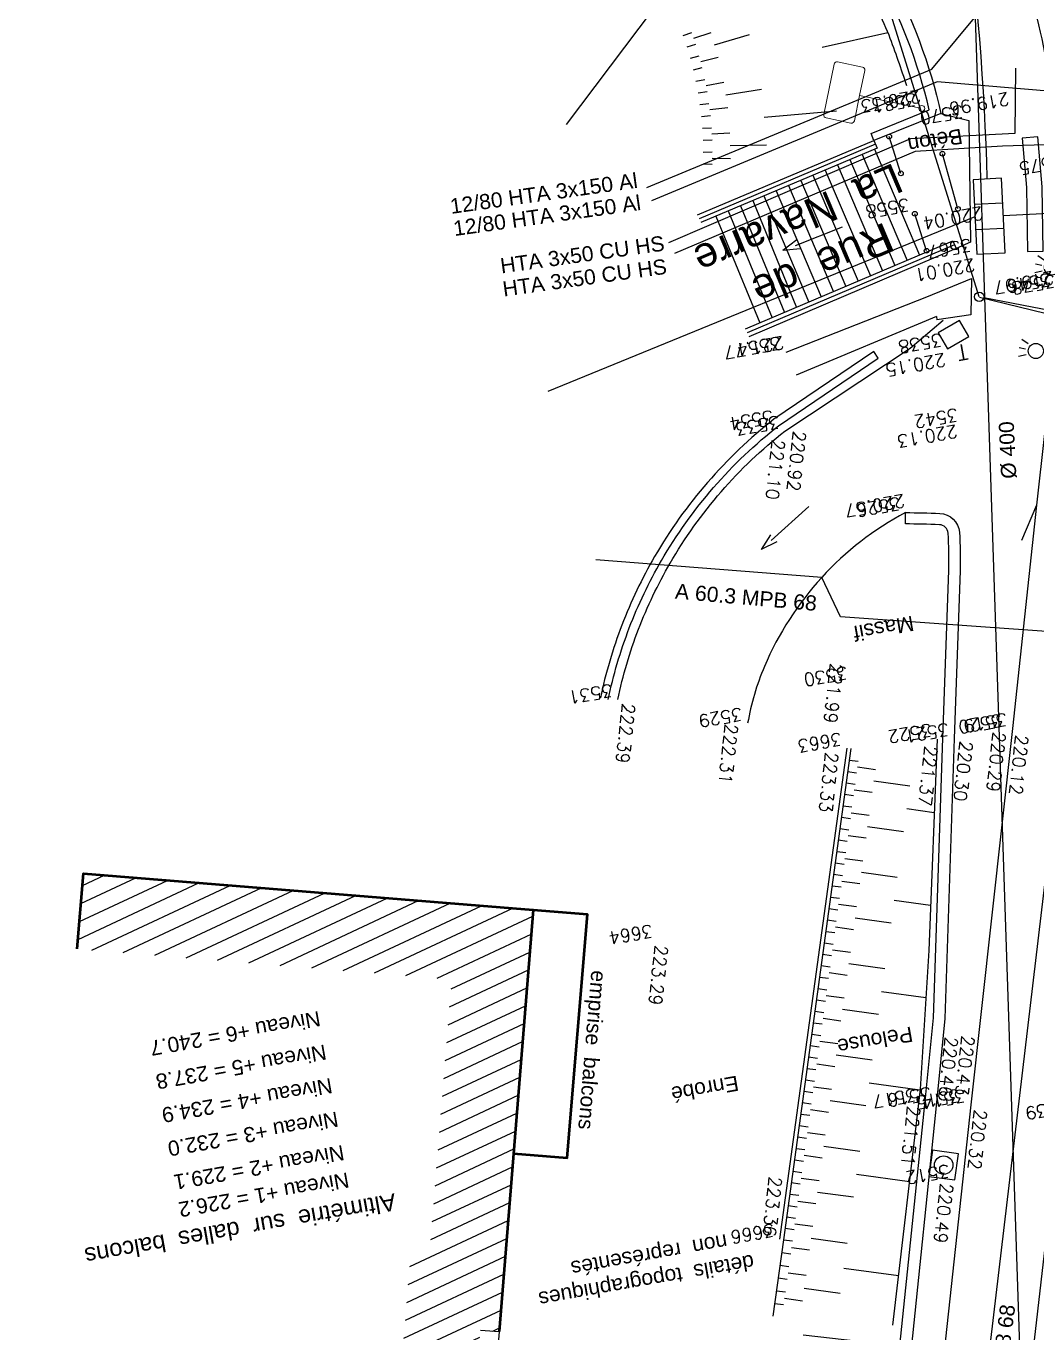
# Model space of a CAD drawing. Extents: x -2313930 to 3286427, y -3858277 to 2572692.
# Drawn here: x 341646 to 368381, y -311958 to -277394 of the extents above; entities that cross this region are included whole.
import ezdxf
from ezdxf.enums import TextEntityAlignment as Align
from ezdxf.lldxf.tags import DXFTag

# ---------------------------------------------------------------- set-up
doc = ezdxf.new("R2010")
doc.units = 0
for name, color, linetype, lineweight in [('_GAZELEC-RESERVATION 2', 132, 'Continuous', 18), ('Fond topo - BAT', 252, 'Continuous', 50), ('Fond topo - P', 252, 'Continuous', 50), ('Fond topo - SIG', 252, 'Continuous', 20), ('Fond topo - VOI', 252, 'Continuous', 25)]:
    doc.layers.add(name, color=color, linetype=linetype, lineweight=lineweight)
for name, color, linetype in [('AEP_SSL', 252, 'Continuous'), ('CAB_SSL', 252, 'Continuous'), ('EDF_SSL', 252, 'Texte-Electricite'), ('Fond topo - AFF', 252, 'Continuous'), ('Fond topo - BAT_ANN', 252, 'Continuous'), ('Fond topo - BAT_HAC', 252, 'Continuous'), ('Fond topo - BAT_TXT', 252, 'Continuous'), ('Fond topo - CLO_LEG', 252, 'Continuous'), ('Fond topo - CLO_MUR', 252, 'Continuous'), ('Fond topo - ECL', 252, 'Continuous'), ('Fond topo - PTT', 252, 'Continuous'), ('Fond topo - PTT_TXT', 252, 'Continuous'), ('Fond topo - SIH', 252, 'Continuous'), ('Fond topo - SOL', 252, 'Continuous'), ('Fond topo - TAL', 252, 'Continuous'), ('Fond topo - TAL_HAC', 252, 'Continuous'), ('Fond topo - VEG_TXT', 252, 'Continuous'), ('Fond topo - VOI_NOM', 252, 'Continuous'), ('Fond topo - VOI_TXT', 252, 'Continuous'), ('Fond topo - Z_500', 252, 'Continuous'), ('GAZ_SSL', 252, 'Texte-GAZ'), ('prlm-VRD', 2, 'Continuous'), ('TELECOM_SSL', 252, 'Texte-Telecom'), ('UNITAIRE SSL', 252, 'UNITAIRE')]:
    doc.layers.add(name, color=color, linetype=linetype)
for name, color, linetype, plot in [('Fond topo - N', 252, 'Continuous', False), ('Fond topo - NCACHE', 252, 'Continuous', False), ('Fond topo - ZCACHE', 252, 'Continuous', False)]:
    doc.layers.add(name, color=color, linetype=linetype, plot=plot)
doc.styles.add('2000_ARIAL', font='arial.ttf', dxfattribs={"height": 0.4})
doc.styles.add('Lignes', font='arial.ttf', dxfattribs={"height": 0.35})
doc.styles.add('LignesA', font='arial.ttf', dxfattribs={"height": 0.35})
doc.styles.add('SIMPLEX', font='simplex_.ttf', dxfattribs={"height": 1.25})
doc.styles.add('TP-C_Autocad_Standard', font='simplex_.ttf', dxfattribs={"height": 1})
doc.styles.add('Tronçons', font='arial.ttf', dxfattribs={"height": 0.25})
tags = doc.linetypes.add('L16', pattern=[0.375, 0.3, -0.075]).pattern_tags.tags
tags[6:7] = [DXFTag(74, 4), DXFTag(75, 0), DXFTag(340, '0'), DXFTag(46, 0.0), DXFTag(50, 0.0), DXFTag(44, 0.0), DXFTag(45, 0.0)]
tags[4:5] = [DXFTag(74, 4), DXFTag(75, 0), DXFTag(340, '0'), DXFTag(46, 0.0), DXFTag(50, 0.0), DXFTag(44, 0.0), DXFTag(45, 0.0)]
tags = doc.linetypes.add('L8', pattern=[0.225, 0.15, -0.075]).pattern_tags.tags
tags[6:7] = [DXFTag(74, 4), DXFTag(75, 0), DXFTag(340, '0'), DXFTag(46, 0.0), DXFTag(50, 0.0), DXFTag(44, 0.0), DXFTag(45, 0.0)]
tags[4:5] = [DXFTag(74, 4), DXFTag(75, 0), DXFTag(340, '0'), DXFTag(46, 0.0), DXFTag(50, 0.0), DXFTag(44, 0.0), DXFTag(45, 0.0)]
tags = doc.linetypes.add('Texte-BT', pattern='A,5,-0.25,["BT",Lignes,S=1,R=0,X=0,Y=-0.18],-1.25', length=6.5).pattern_tags.tags
tags[15:16] = [DXFTag(74, 4), DXFTag(75, 0), DXFTag(340, '0'), DXFTag(46, 0.0), DXFTag(50, 0.0), DXFTag(44, 0.0), DXFTag(45, 0.0)]
tags[4:5] = [DXFTag(74, 4), DXFTag(75, 0), DXFTag(340, '0'), DXFTag(46, 0.0), DXFTag(50, 0.0), DXFTag(44, 0.0), DXFTag(45, 0.0)]
tags = doc.linetypes.add('Texte-Electricite', pattern='A,5,-0.25,["ELEC",Lignes,S=1,R=0,X=0,Y=-0.18],-1.25', length=6.5).pattern_tags.tags
tags[15:16] = [DXFTag(74, 4), DXFTag(75, 0), DXFTag(340, '0'), DXFTag(46, 0.0), DXFTag(50, 0.0), DXFTag(44, 0.0), DXFTag(45, 0.0)]
tags[4:5] = [DXFTag(74, 4), DXFTag(75, 0), DXFTag(340, '0'), DXFTag(46, 0.0), DXFTag(50, 0.0), DXFTag(44, 0.0), DXFTag(45, 0.0)]
tags = doc.linetypes.add('Texte-GAZ', pattern='A,5,-0.25,["GAZ",Lignes,S=1,R=0,X=0,Y=-0.18],-1.25', length=6.5).pattern_tags.tags
tags[15:16] = [DXFTag(74, 4), DXFTag(75, 0), DXFTag(340, '0'), DXFTag(46, 0.0), DXFTag(50, 0.0), DXFTag(44, 0.0), DXFTag(45, 0.0)]
tags[4:5] = [DXFTag(74, 4), DXFTag(75, 0), DXFTag(340, '0'), DXFTag(46, 0.0), DXFTag(50, 0.0), DXFTag(44, 0.0), DXFTag(45, 0.0)]
tags = doc.linetypes.add('Texte-HT', pattern='A,5,-0.25,["HT",Lignes,S=1,R=0,X=0,Y=-0.18],-1.25', length=6.5).pattern_tags.tags
tags[15:16] = [DXFTag(74, 4), DXFTag(75, 0), DXFTag(340, '0'), DXFTag(46, 0.0), DXFTag(50, 0.0), DXFTag(44, 0.0), DXFTag(45, 0.0)]
tags[4:5] = [DXFTag(74, 4), DXFTag(75, 0), DXFTag(340, '0'), DXFTag(46, 0.0), DXFTag(50, 0.0), DXFTag(44, 0.0), DXFTag(45, 0.0)]
tags = doc.linetypes.add('Texte-Telecom', pattern='A,5,-0.25,["TEL",Lignes,S=1,R=0,X=0,Y=-0.18],-1.25', length=6.5).pattern_tags.tags
tags[15:16] = [DXFTag(74, 4), DXFTag(75, 0), DXFTag(340, '0'), DXFTag(46, 0.0), DXFTag(50, 0.0), DXFTag(44, 0.0), DXFTag(45, 0.0)]
tags[4:5] = [DXFTag(74, 4), DXFTag(75, 0), DXFTag(340, '0'), DXFTag(46, 0.0), DXFTag(50, 0.0), DXFTag(44, 0.0), DXFTag(45, 0.0)]
tags = doc.linetypes.add('Texte-TelecomA', pattern='A,5,-0.25,["TEL",LignesA,S=1,R=0,X=0,Y=-0.18],-1.25', length=6.5).pattern_tags.tags
tags[15:16] = [DXFTag(74, 4), DXFTag(75, 0), DXFTag(340, '0'), DXFTag(46, 0.0), DXFTag(50, 0.0), DXFTag(44, 0.0), DXFTag(45, 0.0)]
tags[4:5] = [DXFTag(74, 4), DXFTag(75, 0), DXFTag(340, '0'), DXFTag(46, 0.0), DXFTag(50, 0.0), DXFTag(44, 0.0), DXFTag(45, 0.0)]
tags = doc.linetypes.add('UNITAIRE', pattern='A,0.25,-0.2,0,-0.2,0.25,-0.3,["UNI",TP-C_Autocad_Standard,S=0.15,R=0,X=-0.1,Y=-0.05],-0.45', length=1.65).pattern_tags.tags
tags[23:24] = [DXFTag(74, 4), DXFTag(75, 0), DXFTag(340, '0'), DXFTag(46, 0.0), DXFTag(50, 0.0), DXFTag(44, 0.0), DXFTag(45, 0.0)]
tags[12:13] = [DXFTag(74, 4), DXFTag(75, 0), DXFTag(340, '0'), DXFTag(46, 0.0), DXFTag(50, 0.0), DXFTag(44, 0.0), DXFTag(45, 0.0)]
tags[10:11] = [DXFTag(74, 4), DXFTag(75, 0), DXFTag(340, '0'), DXFTag(46, 0.0), DXFTag(50, 0.0), DXFTag(44, 0.0), DXFTag(45, 0.0)]
tags[8:9] = [DXFTag(74, 4), DXFTag(75, 0), DXFTag(340, '0'), DXFTag(46, 0.0), DXFTag(50, 0.0), DXFTag(44, 0.0), DXFTag(45, 0.0)]
tags[6:7] = [DXFTag(74, 4), DXFTag(75, 0), DXFTag(340, '0'), DXFTag(46, 0.0), DXFTag(50, 0.0), DXFTag(44, 0.0), DXFTag(45, 0.0)]
tags[4:5] = [DXFTag(74, 4), DXFTag(75, 0), DXFTag(340, '0'), DXFTag(46, 0.0), DXFTag(50, 0.0), DXFTag(44, 0.0), DXFTag(45, 0.0)]

# ---------------------------------------------------------------- blocks, each defined once
blk = doc.blocks.new('AFF10')
at = {"ltscale": 2}
for p, q in [((-0.17, -0.5), (-0.17, 0.5)), ((0.17, -0.5), (0.17, 0.5))]:
    blk.add_line(p, q, dxfattribs=at)
at = {"ltscale": 2, "flags": 128}
blk.add_lwpolyline([(-0.5, -0.5), (0.5, -0.5), (0.5, 0.5), (-0.5, 0.5)], close=True, dxfattribs=at)
blk = doc.blocks.new('AFF04')
at = {"ltscale": 2, "flags": 128}
blk.add_lwpolyline([(0.499143, -0.5), (0.499143, 0.499143), (-0.5, 0.499143), (-0.5, -0.5)], close=True, dxfattribs=at)
at = {"ltscale": 2}
for radius in [0.35, 0.01]:
    blk.add_circle((0, 0), radius, dxfattribs=at)
blk = doc.blocks.new('ESC01')
at = {"ltscale": 2}
for p, q in [((1.338104, 0), (0, 0)), ((1.257547, 0.126415), (1.7, 0)), ((1.257547, -0.126415), (1.7, 0))]:
    blk.add_line(p, q, dxfattribs=at)
blk = doc.blocks.new('CLOLEG')
at = {"ltscale": 2}
blk.add_circle((0, 0), 0.0625, dxfattribs=at)
blk = doc.blocks.new('ECL03')
at = {"ltscale": 2}
for p, q in [((-1.271914, 1.507164), (-1.354196, 1.319402)), ((-1.125, 1.464688), (-1.125, 1.293214)), ((-0.978086, 1.507164), (-0.895804, 1.319402)), ((0.978086, 1.507164), (0.895804, 1.319402)), ((1.125, 1.464688), (1.125, 1.293214)), ((1.271914, 1.507164), (1.354196, 1.319402))]:
    blk.add_line(p, q, dxfattribs=at)
at = {"ltscale": 2, "flags": 128}
blk.add_lwpolyline([(0, 0.125), (0, 1.935, -0.995687118), (1.131589, 1.939891)], format="xyb", dxfattribs=at)
at = {"ltscale": 2}
for centre, radius in [((-1.125, 1.74), 0.2), ((1.125, 1.74), 0.2), ((0, 0), 0.125)]:
    blk.add_circle(centre, radius, dxfattribs=at)
blk.add_arc((-0.565805, 1.935), 0.565805, 0, 179.504668, dxfattribs=at)
blk = doc.blocks.new('PTOPO')
at = {"layer": 'Fond topo - NCACHE', "style": 'SIMPLEX'}
blk.add_attdef('MAT', text='', height=0.34, dxfattribs=at).set_placement((0.1, -0.1), align=Align.TOP_LEFT)
at = {"layer": 'Fond topo - ZCACHE', "style": 'SIMPLEX'}
blk.add_attdef('ALT', (0.1, 0.1), '', height=0.34, dxfattribs=at)
blk = doc.blocks.new('PTT04')
at = {"ltscale": 2, "flags": 128}
blk.add_lwpolyline([(-0.5, -0.5), (0.5, -0.5), (0.5, 0.5), (-0.5, 0.5)], close=True, dxfattribs=at)
blk = doc.blocks.new('PTT99')
at = {"style": 'SIMPLEX'}
blk.add_text('T', height=0.4, dxfattribs=at).set_placement((0, 0), align=Align.MIDDLE_CENTER)
blk = doc.blocks.new('MOB01')
at = {"ltscale": 2}
blk.add_line((0, 0.078125), (0, 1.679534), dxfattribs=at)
at = {"linetype": 'Continuous', "ltscale": 2, "flags": 128}
blk.add_lwpolyline([(0, 1.679534), (0.680858, 1.679534, 0.414214007), (0.755858, 1.754534), (0.755858, 2.428793, 0.414214007), (0.680858, 2.503793), (-0.680858, 2.503793, 0.414214007), (-0.755858, 2.428793), (-0.755858, 1.754534, 0.414214007), (-0.680858, 1.679534)], format="xyb", close=True, dxfattribs=at)
at = {"ltscale": 2}
blk.add_circle((0, 0), 0.078125, dxfattribs=at)
blk = doc.blocks.new('A$C1F970F0F')
at = {"layer": 'Fond topo - BAT_HAC'}
h = blk.add_hatch(dxfattribs=at)
h.set_pattern_fill('ANSI31*129', color=256, scale=12.999999, angle=319.2764, style=0, pattern_type=2)
h.set_pattern_definition([(205.06565, (9733.26, 14765.28), (17.48642, -37.38784), [])])
h.paths.add_polyline_path([(-13198.4, 3876), (-13182.4, 4075.4), (-11992.5, 3979.2), (-12082.3, 2863.7), (-12132.1, 2867.7), (-12151.5, 2626.2), (-12101.7, 2622.2), (-12197.9, 1427.7), (-12696.2, 1468.5), (-12679.9, 1667.9), (-12381.1, 1643.4), (-12317.1, 2438.8), (-12366.9, 2442.9), (-12315.4, 3083.1), (-12265.6, 3079.1), (-12207.9, 3795.9)])
at = {"layer": 'AEP_SSL', "elevation": 0, "flags": 128}
for points in [[(-11904.3, 6056.7), (-11328.1, 6822), (-9728.8, 7266.1), (-9539.2, 7609.7)], [(-10890.7, -1224.8), (-10802.1, 430.3), (-10904.2, 777.7), (-10402.8, 5134.1), (-10036.7, 5902.9), (-10049.7, 6838.6), (-10065.2, 7383.4), (-10119.6, 7625.4)]]:
    blk.add_lwpolyline(points, dxfattribs=at)
at = {"layer": 'CAB_SSL', "elevation": 0, "flags": 128}
for points in [[(-10812.2, 5600.4), (-8720.3, 5090.7), (-5742.4, 5634.6), (-2733.2, 6173.9), (-522.8, 8575.3)], [(-10812.6, 5601.1), (-11337, 7277.7)]]:
    blk.add_lwpolyline(points, dxfattribs=at)
at = {"layer": 'EDF_SSL', "linetype": 'Texte-HT', "elevation": 0, "flags": 128}
for points in [[(-11692.1, 5890.3), (-10937.8, 6202.8), (-9933.4, 7412.5), (-9990.4, 7662.3)], [(-10577, -1098), (-9834.3, 5453), (-9748.7, 6070.7), (-10923.7, 6169.4), (-11679.5, 5855)], [(-10714.9, 525.5), (-10333.3, 3756.6), (-10245.7, 5601.1), (-10249.5, 6014.9), (-10751.5, 5999), (-10982.6, 5985.1), (-11619.2, 5715.3)]]:
    blk.add_lwpolyline(points, dxfattribs=at)
at = {"layer": 'EDF_SSL', "linetype": 'Texte-BT', "elevation": 0, "flags": 128}
blk.add_lwpolyline([(-11633.6, 5744.7), (-10993.7, 6019.8), (-10717.4, 6033.7), (-10716.2, 6206)], dxfattribs=at)
at = {"layer": 'Fond topo - BAT', "ltscale": 2, "flags": 128}
blk.add_lwpolyline([(-13198.4, 3876), (-13182.4, 4075.4), (-11992.5, 3979.2), (-12082.3, 2863.7)], dxfattribs=at)
at = {"layer": 'Fond topo - BAT', "linetype": 'L16', "ltscale": 2, "flags": 128}
blk.add_lwpolyline([(-12044.3, 3334.6), (-11902.3, 3323.2), (-11848.6, 3967.1), (-11992.5, 3978.6)], dxfattribs=at)
at = {"layer": 'Fond topo - BAT_ANN', "ltscale": 2, "flags": 128}
for points in [[(-11089.9, 5991.1), (-10970.9, 5711.2)], [(-11187.5, 5950), (-11068.3, 5669.8)], [(-11155, 5963.7), (-11035.9, 5683.6)], [(-11122.4, 5977.4), (-11003.4, 5697.4)], [(-11252.5, 5922.6), (-11133.3, 5642.2)], [(-11220, 5936.3), (-11100.8, 5656)], [(-11350.1, 5881.4), (-11230.7, 5600.7)], [(-11317.5, 5895.1), (-11198.2, 5614.5)], [(-11285, 5908.9), (-11165.8, 5628.3)], [(-11444.3, 5841.7), (-11328.2, 5559.3)], [(-11411.7, 5855.4), (-11295.7, 5573.1)], [(-11382.6, 5867.7), (-11263.2, 5586.9)], [(-11509.3, 5814.3), (-11393.2, 5531.7)], [(-11476.8, 5828), (-11360.7, 5545.5)], [(-12132.1, 2867.7), (-12082.3, 2863.7), (-12101.7, 2622.2), (-12151.5, 2626.2)]]:
    blk.add_lwpolyline(points, dxfattribs=at)
at = {"layer": 'Fond topo - CLO_LEG', "ltscale": 2, "flags": 128}
for points in [[(-11020.1, 5927.5), (-11051, 6024.9)], [(-10869.1, 5833.3), (-10910.1, 5979.4)], [(-10951.9, 5722.6), (-10983.1, 5820.5)]]:
    blk.add_lwpolyline(points, dxfattribs=at)
at = {"layer": 'Fond topo - CLO_MUR', "ltscale": 2, "flags": 128}
for points in [[(-11550.6, 6975.8, -0.08134), (-11287.6, 6779.5, -0.137564), (-10914.1, 6085.6), (-11091.4, 6014.4), (-11098.8, 6033), (-10944.9, 6095.7, 0.134305), (-11307.8, 6760, 0.08134), (-11563.5, 6950.9)], [(-11794.4, 4535.6, -0.039615), (-11738.4, 4725, -0.039615), (-11653.3, 4903.2, -0.047647), (-11515.4, 5096.4, -0.047647), (-11343.4, 5260), (-11079.9, 5438.9), (-11091.7, 5456.3), (-11355.8, 5277, 0.04779), (-11531.3, 5110.2, 0.047647), (-11671.5, 4913.7, 0.039615), (-11758, 4732.5, 0.039615), (-11814.9, 4539.9)], [(-11278.2, 2855.1), (-11022.5, 2825.9), (-10955.5, 3473.2), (-10933.4, 3693.7), (-10909, 4433.8), (-10893.4, 4877.4, 0.026907), (-10895.2, 4975.8, 0.382646), (-10918.3, 4998.1, 0.006707), (-11008.2, 5000.2), (-11007.9, 5030.2, -0.006707), (-10917.2, 5028.1, -0.382646), (-10865.3, 4978, -0.026907), (-10863.4, 4876.3), (-10879, 4432.8), (-10903.4, 3691.8), (-10925.6, 3470.2), (-10995.8, 2792.7), (-11281.6, 2825.3)]]:
    blk.add_lwpolyline(points, format="xyb", dxfattribs=at)
for points in [[(-11557.9, 5817.6), (-11091.4, 6014.4), (-11082.8, 5994.1), (-11549.4, 5797.4)], [(-11430.6, 5515.8), (-10882.3, 5748.9), (-10873.7, 5728.6), (-11422, 5495.5)], [(-11323.3, 5454.9), (-10951.2, 5601.3), (-10833.6, 5649.4), (-10835.2, 5553.3), (-10924.8, 5540.1)], [(-10926.2, 5549.3), (-11296.8, 5393.6)], [(-10926.2, 5549.3), (-10926.2, 5549.3), (-10924.8, 5540.1)]]:
    blk.add_lwpolyline(points, dxfattribs=at)
at = {"layer": 'Fond topo - CLO_MUR', "linetype": 'L16', "ltscale": 2, "flags": 128}
for points in [[(-11087.1, 6004.3), (-11553.7, 5807.5)], [(-10878, 5738.8), (-11426.3, 5505.6)]]:
    blk.add_lwpolyline(points, dxfattribs=at)
at = {"layer": 'Fond topo - SIH', "linetype": 'L16', "ltscale": 2, "flags": 128}
blk.add_lwpolyline([(-10699.3, 6020.8), (-10687.9, 5889.7), (-10685.4, 5720.7), (-10643.4, 5721.3), (-10645.9, 5891.8), (-10657.5, 6024.5)], close=True, dxfattribs=at)
at = {"layer": 'Fond topo - SOL', "linetype": 'L16', "ltscale": 2, "flags": 128}
blk.add_lwpolyline([(-10914.1, 6085.6), (-10840.4, 6067.6), (-10835.9, 5745.2), (-10873.7, 5728.6)], dxfattribs=at)
at = {"layer": 'Fond topo - TAL', "linetype": 'L8', "ltscale": 2, "flags": 128}
blk.add_lwpolyline([(-11004.4, 6158.6, 0.016645), (-11051.4, 6292.6, 0.027189), (-11087.3, 6371.9, 0.002513), (-11156.4, 6503.2, 0.012029), (-11171.6, 6530.3, 0.017564), (-11211.6, 6592.3, 0.015946), (-11260, 6657.4, 0.034499), (-11296.9, 6697.8, 0.009438), (-11443.8, 6832.6, 0.029586), (-11486.1, 6865.7, 0.015022), (-11574.7, 6923.1)], format="xyb", dxfattribs=at)
blk.add_lwpolyline([(-10924.2, 4431.2), (-10946.1, 3871.7), (-10969.2, 3505.5), (-11041.8, 2881.1)], dxfattribs=at)
at = {"layer": 'Fond topo - TAL', "ltscale": 2, "flags": 128}
blk.add_lwpolyline([(-11152.5, 4405.8), (-11330.6, 3106.9), (-11358.6, 2904.7)], dxfattribs=at)
at = {"layer": 'Fond topo - TAL_HAC', "ltscale": 2}
for p, q in [((-11595.5, 6292.1), (-11572.8, 6300)), ((-11567.7, 6284.7), (-11522.2, 6299.9)), ((-11512.6, 6267.4), (-11420.5, 6294.6)), ((-11228.4, 6261.5), (-11054.9, 6300.2)), ((-11585.6, 6262.3), (-11562.7, 6269.4)), ((-11576.7, 6232.1), (-11553.5, 6238.6)), ((-11549.5, 6223), (-11503, 6235)), ((-11568.8, 6201.7), (-11545.5, 6207.4)), ((-11562, 6171.1), (-11538.5, 6175.9)), ((-11535.5, 6160.1), (-11488.3, 6169)), ((-11556.2, 6140.2), (-11532.5, 6144.3)), ((-11483.2, 6135.5), (-11388.3, 6150.1)), ((-11551.4, 6109.2), (-11527.6, 6112.4)), ((-11525.7, 6096.4), (-11478.1, 6102.1)), ((-11382, 6076.3), (-11190.7, 6092.6)), ((-11547.7, 6078), (-11523.8, 6080.4)), ((-11545, 6046.7), (-11521.1, 6048.3)), ((-11543.4, 6015.3), (-11519.4, 6016.2)), ((-11520.3, 6032.3), (-11472.3, 6034.7)), ((-11542.9, 5983.9), (-11518.9, 5984)), ((-11471.7, 6000.9), (-11375.7, 6002.6)), ((-11543.4, 5952.5), (-11519.4, 5951.8)), ((-11519.1, 5967.9), (-11471.1, 5967.1)), ((-11156.6, 4375.6), (-11132.9, 4372.4)), ((-11134.9, 4357.3), (-11087.4, 4350.8)), ((-11160.8, 4345.4), (-11137, 4342.2)), ((-11091.5, 4320.5), (-10996.4, 4307.5)), ((-11164.9, 4315.2), (-11141.1, 4312)), ((-11143.2, 4296.9), (-11095.7, 4290.3)), ((-11173.2, 4254.8), (-11149.4, 4251.5)), ((-11169.1, 4285), (-11145.3, 4281.8)), ((-11177.3, 4224.6), (-11153.6, 4221.3)), ((-11151.5, 4236.4), (-11103.9, 4229.9)), ((-11004.7, 4247.1), (-10931.8, 4237.1)), ((-11181.5, 4194.4), (-11157.7, 4191.1)), ((-11108.1, 4199.7), (-11013, 4186.7)), ((-11185.6, 4164.2), (-11161.8, 4160.9)), ((-11159.8, 4176), (-11112.2, 4169.5)), ((-11189.8, 4134), (-11166, 4130.7)), ((-11168.1, 4115.6), (-11120.5, 4109.1)), ((-11193.9, 4103.8), (-11170.1, 4100.5)), ((-11124.6, 4078.9), (-11029.5, 4065.8)), ((-11198, 4073.5), (-11174.3, 4070.3)), ((-11176.3, 4055.2), (-11128.8, 4048.7)), ((-11206.3, 4013.1), (-11182.6, 4009.9)), ((-11202.2, 4043.3), (-11178.4, 4040.1)), ((-11210.5, 3982.9), (-11186.7, 3979.7)), ((-11184.6, 3994.8), (-11137.1, 3988.2)), ((-11037.8, 4005.4), (-10941.4, 3992.2)), ((-11214.6, 3952.7), (-11190.8, 3949.5)), ((-11141.2, 3958), (-11046.1, 3945)), ((-11218.8, 3922.5), (-11195, 3919.2)), ((-11192.9, 3934.3), (-11145.4, 3927.8)), ((-11222.9, 3892.3), (-11199.1, 3889)), ((-11201.2, 3873.9), (-11153.6, 3867.4)), ((-11227, 3862.1), (-11203.3, 3858.8)), ((-11157.8, 3837.2), (-11062.7, 3824.2)), ((-11231.2, 3831.9), (-11207.4, 3828.6)), ((-11209.5, 3813.5), (-11161.9, 3807)), ((-11239.5, 3771.5), (-11215.7, 3768.2)), ((-11235.3, 3801.7), (-11211.5, 3798.4)), ((-11243.6, 3741.2), (-11219.8, 3738)), ((-11217.8, 3753.1), (-11170.2, 3746.6)), ((-11070.9, 3763.7), (-10953.9, 3747.7)), ((-11247.7, 3711), (-11224, 3707.8)), ((-11174.3, 3716.4), (-11079.2, 3703.3)), ((-11251.9, 3680.8), (-11228.1, 3677.6)), ((-11226, 3692.7), (-11178.5, 3686.2)), ((-11256, 3650.6), (-11232.2, 3647.4)), ((-11234.3, 3632.3), (-11186.8, 3625.7)), ((-11260.2, 3620.4), (-11236.4, 3617.2)), ((-11190.9, 3595.5), (-11095.8, 3582.5)), ((-11264.3, 3590.2), (-11240.5, 3586.9)), ((-11242.6, 3571.8), (-11195, 3565.3)), ((-11272.6, 3529.8), (-11248.8, 3526.5)), ((-11268.4, 3560), (-11244.7, 3556.7)), ((-11276.7, 3499.6), (-11253, 3496.3)), ((-11250.9, 3511.4), (-11203.3, 3504.9)), ((-11104.1, 3522.1), (-10969.5, 3503.6)), ((-11280.9, 3469.4), (-11257.1, 3466.1)), ((-11207.5, 3474.7), (-11112.4, 3461.7)), ((-11285, 3439.2), (-11261.2, 3435.9)), ((-11259.2, 3451), (-11211.6, 3444.5)), ((-11289.2, 3408.9), (-11265.4, 3405.7)), ((-11267.4, 3390.6), (-11219.9, 3384.1)), ((-11293.3, 3378.7), (-11269.5, 3375.5)), ((-11224, 3353.9), (-11128.9, 3340.8)), ((-11301.6, 3318.3), (-11277.8, 3315.1)), ((-11297.4, 3348.5), (-11273.7, 3345.3)), ((-11275.7, 3330.2), (-11228.2, 3323.6)), ((-11305.7, 3288.1), (-11281.9, 3284.8)), ((-11309.9, 3257.9), (-11286.1, 3254.6)), ((-11284, 3269.7), (-11236.5, 3263.2)), ((-11137.2, 3280.4), (-10997.6, 3261.3)), ((-11314, 3227.7), (-11290.2, 3224.4)), ((-11240.6, 3233), (-11145.5, 3220)), ((-11318.1, 3197.5), (-11294.4, 3194.2)), ((-11292.3, 3209.3), (-11244.7, 3202.8)), ((-11322.3, 3167.3), (-11298.5, 3164)), ((-11300.6, 3148.9), (-11253, 3142.4)), ((-11326.4, 3137.1), (-11302.6, 3133.8)), ((-11257.3, 3111.3), (-11162.2, 3098.2)), ((-11330.6, 3106.9), (-11306.8, 3103.6)), ((-11309.1, 3086.7), (-11261.6, 3080.1)), ((-11335.2, 3073.2), (-11311.5, 3069.9)), ((-11339.9, 3039.5), (-11316.1, 3036.2)), ((-11318.5, 3019.3), (-11270.9, 3012.7)), ((-11171.3, 3032), (-11026.6, 3012)), ((-11344.6, 3005.8), (-11320.8, 3002.5)), ((-11275.6, 2979), (-11180.5, 2965.8)), ((-11353.9, 2938.4), (-11330.1, 2935.1)), ((-11349.3, 2972.1), (-11325.5, 2968.8)), ((-11327.8, 2951.9), (-11280.3, 2945.3))]:
    blk.add_line(p, q, dxfattribs=at)
at = {"layer": 'Fond topo - VOI', "ltscale": 2, "flags": 128}
for points in [[(-11493.7, 7121.3), (-11124.9, 6951.5, -0.113855), (-10880.9, 6762.7, -0.040709), (-10762.4, 6591.2, -0.078752), (-10651.4, 6301.2, -0.025105), (-10604.5, 6008, -0.045102), (-10597.5, 5618.1)], [(-10597.5, 5618.1), (-10661, 5049.8), (-10724.7, 4459.2), (-10835, 3463.9), (-10968.8, 2225.9), (-11135.3, 714), (-11202.2, 118.6, -0.018575), (-11279.3, -394.2, 0.004565), (-11387.9, -1000.9)], [(-11768.8, 4535.8, -0.039615), (-11714, 4721.4, -0.039615), (-11630.6, 4896, -0.047647), (-11495.5, 5085.4, -0.047647), (-11326.9, 5245.7), (-10995.8, 5464.8), (-10908.5, 5539.6)], [(-11007.9, 5030.2, 0.172051), (-11380.9, 4623.1, 0.056774), (-11425.3, 4473)]]:
    blk.add_lwpolyline(points, format="xyb", dxfattribs=at)
for points in [[(-10661, 5049.8), (-10700.9, 4956)], [(-11340.5, 3108.2), (-11162.4, 4407.2)]]:
    blk.add_lwpolyline(points, dxfattribs=at)
at = {"layer": 'GAZ_SSL', "elevation": 0, "flags": 128}
for points in [[(-10560.8, 4710.3), (-11179.7, 4754.5), (-11229.4, 4858.7), (-11826.8, 4905.5)], [(-11201.4, -699.5), (-10544.3, 4849.5)]]:
    blk.add_lwpolyline(points, dxfattribs=at)
at = {"layer": 'TELECOM_SSL', "elevation": 0, "flags": 128}
blk.add_lwpolyline([(-10791.6, 5912.6, 0.051082), (-10984, 7378.5)], format="xyb", dxfattribs=at)
at = {"layer": 'TELECOM_SSL', "linetype": 'Texte-TelecomA', "elevation": 0, "flags": 128}
blk.add_lwpolyline([(-10749.2, 5816), (-5732.1, 6068.9), (-1122.8, 7053.3)], dxfattribs=at)
at = {"layer": 'TELECOM_SSL', "elevation": 0, "flags": 128}
blk.add_lwpolyline([(-10824.1, 5812.3), (-11954, 5350.9)], dxfattribs=at)
at = {"layer": 'UNITAIRE SSL', "ltscale": 2, "elevation": 0, "flags": 128}
blk.add_lwpolyline([(-10670, 1767.4), (-10839.1, 6842.2)], dxfattribs=at)
at = {"layer": 'Fond topo - AFF', "linetype": 'L16', "ltscale": 2, "xscale": 69.74915149105698, "yscale": 69.74915149105698, "zscale": 99.99999999999997, "rotation": 82.22195484141328}
blk.add_blockref('AFF04', (-10906.8, 3304.2), dxfattribs=at)
at = {"layer": 'Fond topo - BAT_ANN', "ltscale": 2, "xscale": 99.99999999999999, "yscale": 99.99999999999999, "zscale": 99.99999999999999}
for p, rotation in [((-11174.2, 5786.2), 201.8128676594224), ((-11263.5, 5046.4), 222.0814819636631)]:
    blk.add_blockref('ESC01', p, dxfattribs=dict(at, rotation=rotation))
at = {"layer": 'Fond topo - CLO_LEG', "ltscale": 2, "xscale": 99.99999999999996, "yscale": 99.99999999999996, "zscale": 99.99999999999996, "rotation": 265.054594812874}
for p in [(-11051, 6024.9), (-10910.1, 5979.4), (-11020.1, 5927.5), (-10983.1, 5820.5), (-10869.1, 5833.3), (-10951.9, 5722.6)]:
    blk.add_blockref('CLOLEG', p, dxfattribs=at)
at = {"layer": 'Fond topo - ECL', "ltscale": 2, "xscale": 99.99999999999999, "yscale": 99.99999999999999, "zscale": 99.99999999999999, "rotation": 259.0751844368442}
blk.add_blockref('ECL03', (-10812.6, 5601.1), dxfattribs=at)
at = {"layer": 'Fond topo - P', "ltscale": 2}
ref = blk.add_blockref('PTOPO', (-10964.9, 6099.3), dxfattribs=dict(at, xscale=99.99999999999994, yscale=99.99999999999994, zscale=99.99999999999994, rotation=190.0656205306617))
ref.add_attrib('MAT', '3581', dxfattribs={"layer": 'Fond topo - N', "color": 0, "ltscale": 2, "height": 34, "rotation": 190.0656, "style": 'SIMPLEX'}).set_placement((-10976.5, 6107.4), align=Align.TOP_LEFT)
ref.add_attrib('ALT', '220.33', (-10970.6, 6148.5), dxfattribs={"layer": 'Fond topo - Z_500', "color": 0, "ltscale": 2, "height": 34, "rotation": 190.0656, "style": 'SIMPLEX'})
ref = blk.add_blockref('PTOPO', (-10840.4, 6067.6), dxfattribs=dict(at, xscale=99.99999999999994, yscale=99.99999999999994, zscale=99.99999999999994, rotation=190.0656205306617))
ref.add_attrib('MAT', '3570', dxfattribs={"layer": 'Fond topo - N', "color": 0, "ltscale": 2, "height": 34, "rotation": 190.0656, "style": 'SIMPLEX'}).set_placement((-10852, 6075.7), align=Align.TOP_LEFT)
ref.add_attrib('ALT', '219.96', (-10736.8, 6141.7), dxfattribs={"layer": 'Fond topo - Z_500', "color": 0, "ltscale": 2, "height": 34, "rotation": 190.0656, "style": 'SIMPLEX'})
ref = blk.add_blockref('PTOPO', (-10577.3, 5935.4), dxfattribs=dict(at, xscale=99.99999999999994, yscale=99.99999999999994, zscale=99.99999999999994, rotation=190.0656205306617))
ref.add_attrib('MAT', '3575', dxfattribs={"layer": 'Fond topo - N', "color": 0, "ltscale": 2, "height": 34, "rotation": 190.0656, "style": 'SIMPLEX'}).set_placement((-10588.9, 5943.5), align=Align.TOP_LEFT)
ref.add_attrib('ALT', '219.87', (-10437.6, 5931.6), dxfattribs={"layer": 'Fond topo - Z_500', "color": 0, "ltscale": 2, "height": 34, "rotation": 190.0656, "style": 'SIMPLEX'})
ref = blk.add_blockref('PTOPO', (-10983.1, 5820.5), dxfattribs=dict(at, xscale=99.99999999999994, yscale=99.99999999999994, zscale=99.99999999999994, rotation=190.0656205306617))
ref.add_attrib('MAT', '3558', dxfattribs={"layer": 'Fond topo - N', "color": 0, "ltscale": 2, "height": 34, "rotation": 190.0656, "style": 'SIMPLEX'}).set_placement((-10994.7, 5828.6), align=Align.TOP_LEFT)
ref.add_attrib('ALT', '220.04', (-10805.8, 5839.4), dxfattribs={"layer": 'Fond topo - Z_500', "color": 0, "ltscale": 2, "height": 34, "rotation": 190.0656, "style": 'SIMPLEX'})
ref = blk.add_blockref('PTOPO', (-10819.2, 5713.9), dxfattribs=dict(at, xscale=99.99999999999994, yscale=99.99999999999994, zscale=99.99999999999994, rotation=190.0656205306617))
ref.add_attrib('MAT', '3567', dxfattribs={"layer": 'Fond topo - N', "color": 0, "ltscale": 2, "height": 34, "rotation": 190.0656, "style": 'SIMPLEX'}).set_placement((-10830.8, 5722), align=Align.TOP_LEFT)
ref.add_attrib('ALT', '220.01', (-10827.3, 5702.3), dxfattribs={"layer": 'Fond topo - Z_500', "color": 0, "ltscale": 2, "height": 34, "rotation": 190.0656, "style": 'SIMPLEX'})
ref = blk.add_blockref('PTOPO', (-10609.4, 5622.6), dxfattribs=dict(at, xscale=99.99999999999994, yscale=99.99999999999994, zscale=99.99999999999994, rotation=190.0656205306617))
ref.add_attrib('MAT', '3546', dxfattribs={"layer": 'Fond topo - N', "color": 0, "ltscale": 2, "height": 34, "rotation": 190.0656, "style": 'SIMPLEX'}).set_placement((-10621, 5630.7), align=Align.TOP_LEFT)
ref.add_attrib('ALT', '219.97', (-10618.7, 5668.4), dxfattribs={"layer": 'Fond topo - Z_500', "color": 0, "ltscale": 2, "height": 34, "rotation": 190.0656, "style": 'SIMPLEX'})
ref = blk.add_blockref('PTOPO', (-10597.4, 5618.5), dxfattribs=dict(at, xscale=99.99999999999994, yscale=99.99999999999994, zscale=99.99999999999994, rotation=190.0656205306617))
ref.add_attrib('MAT', '3578', dxfattribs={"layer": 'Fond topo - N', "color": 0, "ltscale": 2, "height": 34, "rotation": 190.0656, "style": 'SIMPLEX'}).set_placement((-10609, 5626.6), align=Align.TOP_LEFT)
ref.add_attrib('ALT', '219.89', (-10429.2, 5644.1), dxfattribs={"layer": 'Fond topo - Z_500', "color": 0, "ltscale": 2, "height": 34, "rotation": 190.0656, "style": 'SIMPLEX'})
ref = blk.add_blockref('PTOPO', (-11323.3, 5454.9), dxfattribs=dict(at, xscale=99.99999999999994, yscale=99.99999999999994, zscale=99.99999999999994, rotation=190.0656205306617))
ref.add_attrib('MAT', '3554', dxfattribs={"layer": 'Fond topo - N', "color": 0, "ltscale": 2, "height": 34, "rotation": 190.0656, "style": 'SIMPLEX'}).set_placement((-11334.9, 5463), align=Align.TOP_LEFT)
ref.add_attrib('ALT', '221.77', (-11332.4, 5496.7), dxfattribs={"layer": 'Fond topo - Z_500', "color": 0, "ltscale": 2, "height": 34, "rotation": 190.0656, "style": 'SIMPLEX'})
ref = blk.add_blockref('PTOPO', (-10896.6, 5463.1), dxfattribs=dict(at, xscale=99.99999999999994, yscale=99.99999999999994, zscale=99.99999999999994, rotation=190.0656205306617))
ref.add_attrib('MAT', '3538', dxfattribs={"layer": 'Fond topo - N', "color": 0, "ltscale": 2, "height": 34, "rotation": 190.0656, "style": 'SIMPLEX'}).set_placement((-10908.2, 5471.2), align=Align.TOP_LEFT)
ref.add_attrib('ALT', '220.15', (-10904.7, 5451.5), dxfattribs={"layer": 'Fond topo - Z_500', "color": 0, "ltscale": 2, "height": 34, "rotation": 190.0656, "style": 'SIMPLEX'})
ref = blk.add_blockref('PTOPO', (-11343.4, 5260), dxfattribs=dict(at, xscale=99.99999999999994, yscale=99.99999999999994, zscale=99.99999999999994, rotation=190.0656205306617))
ref.add_attrib('MAT', '3534', dxfattribs={"layer": 'Fond topo - N', "color": 0, "ltscale": 2, "height": 34, "rotation": 190.0656, "style": 'SIMPLEX'}).set_placement((-11355, 5268.1), align=Align.TOP_LEFT)
ref.add_attrib('ALT', '221.10', (-11360.7, 5225.4), dxfattribs={"layer": 'Fond topo - Z_500', "color": 0, "ltscale": 2, "height": 34, "rotation": 263.9174, "style": 'SIMPLEX'})
ref = blk.add_blockref('PTOPO', (-10854.7, 5264.7), dxfattribs=dict(at, xscale=99.99999999999994, yscale=99.99999999999994, zscale=99.99999999999994, rotation=190.0656205306617))
ref.add_attrib('MAT', '3542', dxfattribs={"layer": 'Fond topo - N', "color": 0, "ltscale": 2, "height": 34, "rotation": 190.0656, "style": 'SIMPLEX'}).set_placement((-10866.3, 5272.8), align=Align.TOP_LEFT)
ref.add_attrib('ALT', '220.13', (-10873.9, 5262.6), dxfattribs={"layer": 'Fond topo - Z_500', "color": 0, "ltscale": 2, "height": 34, "rotation": 190.0656, "style": 'SIMPLEX'})
ref = blk.add_blockref('PTOPO', (-11326.9, 5245.7), dxfattribs=dict(at, xscale=99.99999999999994, yscale=99.99999999999994, zscale=99.99999999999994, rotation=190.0656205306617))
ref.add_attrib('MAT', '3533', dxfattribs={"layer": 'Fond topo - N', "color": 0, "ltscale": 2, "height": 34, "rotation": 190.0656, "style": 'SIMPLEX'}).set_placement((-11338.5, 5253.8), align=Align.TOP_LEFT)
ref.add_attrib('ALT', '220.92', (-11304.9, 5247.8), dxfattribs={"layer": 'Fond topo - Z_500', "color": 0, "ltscale": 2, "height": 34, "rotation": 263.9174, "style": 'SIMPLEX'})
ref = blk.add_blockref('PTOPO', (-11007.9, 5030.2), dxfattribs=dict(at, xscale=99.99999999999994, yscale=99.99999999999994, zscale=99.99999999999994, rotation=190.0656205306617))
ref.add_attrib('MAT', '3526', dxfattribs={"layer": 'Fond topo - N', "color": 0, "ltscale": 2, "height": 34, "rotation": 190.0656, "style": 'SIMPLEX'}).set_placement((-11019.5, 5038.3), align=Align.TOP_LEFT)
ref.add_attrib('ALT', '220.57', (-11012.7, 5078.7), dxfattribs={"layer": 'Fond topo - Z_500', "color": 0, "ltscale": 2, "height": 34, "rotation": 190.0656, "style": 'SIMPLEX'})
ref = blk.add_blockref('PTOPO', (-11146.8, 4582.4), dxfattribs=dict(at, xscale=99.99999999999994, yscale=99.99999999999994, zscale=99.99999999999994, rotation=190.0656205306617))
ref.add_attrib('MAT', '3530', dxfattribs={"layer": 'Fond topo - N', "color": 0, "ltscale": 2, "height": 34, "rotation": 190.0656, "style": 'SIMPLEX'}).set_placement((-11158.4, 4590.5), align=Align.TOP_LEFT)
ref.add_attrib('ALT', '221.99', (-11206.7, 4633.8), dxfattribs={"layer": 'Fond topo - Z_500', "color": 0, "ltscale": 2, "height": 34, "rotation": 263.9174, "style": 'SIMPLEX'})
ref = blk.add_blockref('PTOPO', (-11768.8, 4535.8), dxfattribs=dict(at, xscale=99.99999999999994, yscale=99.99999999999994, zscale=99.99999999999994, rotation=190.0656205306617))
ref.add_attrib('MAT', '3531', dxfattribs={"layer": 'Fond topo - N', "color": 0, "ltscale": 2, "height": 34, "rotation": 190.0656, "style": 'SIMPLEX'}).set_placement((-11780.4, 4543.9), align=Align.TOP_LEFT)
ref.add_attrib('ALT', '222.39', (-11756.8, 4527.6), dxfattribs={"layer": 'Fond topo - Z_500', "color": 0, "ltscale": 2, "height": 34, "rotation": 263.9174, "style": 'SIMPLEX'})
ref = blk.add_blockref('PTOPO', (-11425.3, 4473), dxfattribs=dict(at, xscale=99.99999999999994, yscale=99.99999999999994, zscale=99.99999999999994, rotation=190.0656205306617))
ref.add_attrib('MAT', '3529', dxfattribs={"layer": 'Fond topo - N', "color": 0, "ltscale": 2, "height": 34, "rotation": 190.0656, "style": 'SIMPLEX'}).set_placement((-11436.9, 4481.1), align=Align.TOP_LEFT)
ref.add_attrib('ALT', '222.31', (-11485.1, 4473.4), dxfattribs={"layer": 'Fond topo - Z_500', "color": 0, "ltscale": 2, "height": 34, "rotation": 263.9174, "style": 'SIMPLEX'})
ref = blk.add_blockref('PTOPO', (-10738.2, 4456.7), dxfattribs=dict(at, xscale=99.99999999999994, yscale=99.99999999999994, zscale=99.99999999999994, rotation=190.0656205306617))
ref.add_attrib('MAT', '3520', dxfattribs={"layer": 'Fond topo - N', "color": 0, "ltscale": 2, "height": 34, "rotation": 190.0656, "style": 'SIMPLEX'}).set_placement((-10749.8, 4464.8), align=Align.TOP_LEFT)
ref.add_attrib('ALT', '220.29', (-10776.5, 4452.1), dxfattribs={"layer": 'Fond topo - Z_500', "color": 0, "ltscale": 2, "height": 34, "rotation": 263.9174, "style": 'SIMPLEX'})
ref = blk.add_blockref('PTOPO', (-10724.7, 4459.2), dxfattribs=dict(at, xscale=99.99999999999994, yscale=99.99999999999994, zscale=99.99999999999994, rotation=190.0656205306617))
ref.add_attrib('MAT', '3519', dxfattribs={"layer": 'Fond topo - N', "color": 0, "ltscale": 2, "height": 34, "rotation": 190.0656, "style": 'SIMPLEX'}).set_placement((-10736.3, 4467.3), align=Align.TOP_LEFT)
ref.add_attrib('ALT', '220.12', (-10716.7, 4444.2), dxfattribs={"layer": 'Fond topo - Z_500', "color": 0, "ltscale": 2, "height": 34, "rotation": 263.9174, "style": 'SIMPLEX'})
ref = blk.add_blockref('PTOPO', (-10924.2, 4431.2), dxfattribs=dict(at, xscale=99.99999999999994, yscale=99.99999999999994, zscale=99.99999999999994, rotation=190.0656205306617))
ref.add_attrib('MAT', '3522', dxfattribs={"layer": 'Fond topo - N', "color": 0, "ltscale": 2, "height": 34, "rotation": 190.0656, "style": 'SIMPLEX'}).set_placement((-10935.7, 4439.3), align=Align.TOP_LEFT)
ref.add_attrib('ALT', '221.37', (-10956.9, 4414.7), dxfattribs={"layer": 'Fond topo - Z_500', "color": 0, "ltscale": 2, "height": 34, "rotation": 263.9174, "style": 'SIMPLEX'})
ref = blk.add_blockref('PTOPO', (-10879, 4432.8), dxfattribs=dict(at, xscale=99.99999999999994, yscale=99.99999999999994, zscale=99.99999999999994, rotation=190.0656205306617))
ref.add_attrib('MAT', '3521', dxfattribs={"layer": 'Fond topo - N', "color": 0, "ltscale": 2, "height": 34, "rotation": 190.0656, "style": 'SIMPLEX'}).set_placement((-10890.6, 4440.9), align=Align.TOP_LEFT)
ref.add_attrib('ALT', '220.30', (-10863.7, 4427.9), dxfattribs={"layer": 'Fond topo - Z_500', "color": 0, "ltscale": 2, "height": 34, "rotation": 263.9174, "style": 'SIMPLEX'})
ref = blk.add_blockref('PTOPO', (-11162.4, 4407.2), dxfattribs=dict(at, xscale=99.99999999999994, yscale=99.99999999999994, zscale=99.99999999999994, rotation=190.0656205306617))
ref.add_attrib('MAT', '3663', dxfattribs={"layer": 'Fond topo - N', "color": 0, "ltscale": 2, "height": 34, "rotation": 190.0656, "style": 'SIMPLEX'}).set_placement((-11174, 4415.3), align=Align.TOP_LEFT)
ref.add_attrib('ALT', '223.33', (-11219.5, 4398.1), dxfattribs={"layer": 'Fond topo - Z_500', "color": 0, "ltscale": 2, "height": 34, "rotation": 263.9174, "style": 'SIMPLEX'})
ref = blk.add_blockref('PTOPO', (-11662.1, 3899.6), dxfattribs=dict(at, xscale=99.99999999999994, yscale=99.99999999999994, zscale=99.99999999999994, rotation=190.0656205306617))
ref.add_attrib('MAT', '3664', dxfattribs={"layer": 'Fond topo - N', "color": 0, "ltscale": 2, "height": 34, "rotation": 190.0656, "style": 'SIMPLEX'}).set_placement((-11673.7, 3907.7), align=Align.TOP_LEFT)
ref.add_attrib('ALT', '223.29', (-11670.2, 3888), dxfattribs={"layer": 'Fond topo - Z_500', "color": 0, "ltscale": 2, "height": 34, "rotation": 263.9174, "style": 'SIMPLEX'})
ref = blk.add_blockref('PTOPO', (-10925.6, 3470.2), dxfattribs=dict(at, xscale=99.99999999999994, yscale=99.99999999999994, zscale=99.99999999999994, rotation=190.0656205306617))
ref.add_attrib('MAT', '3516', dxfattribs={"layer": 'Fond topo - N', "color": 0, "ltscale": 2, "height": 34, "rotation": 190.0656, "style": 'SIMPLEX'}).set_placement((-10937.2, 3478.3), align=Align.TOP_LEFT)
ref.add_attrib('ALT', '220.46', (-10903.1, 3645.6), dxfattribs={"layer": 'Fond topo - Z_500', "color": 0, "ltscale": 2, "height": 34, "rotation": 263.9174, "style": 'SIMPLEX'})
ref = blk.add_blockref('PTOPO', (-10850.3, 3464.3), dxfattribs=dict(at, xscale=99.99999999999994, yscale=99.99999999999994, zscale=99.99999999999994, rotation=190.0656205306617))
ref.add_attrib('MAT', '3515', dxfattribs={"layer": 'Fond topo - N', "color": 0, "ltscale": 2, "height": 34, "rotation": 190.0656, "style": 'SIMPLEX'}).set_placement((-10861.9, 3472.4), align=Align.TOP_LEFT)
ref.add_attrib('ALT', '220.43', (-10859.1, 3648.9), dxfattribs={"layer": 'Fond topo - Z_500', "color": 0, "ltscale": 2, "height": 34, "rotation": 263.9174, "style": 'SIMPLEX'})
ref = blk.add_blockref('PTOPO', (-10964.9, 3466.2), dxfattribs=dict(at, xscale=99.99999999999994, yscale=99.99999999999994, zscale=99.99999999999994, rotation=190.0656205306617))
ref.add_attrib('MAT', '3517', dxfattribs={"layer": 'Fond topo - N', "color": 0, "ltscale": 2, "height": 34, "rotation": 190.0656, "style": 'SIMPLEX'}).set_placement((-10976.5, 3474.3), align=Align.TOP_LEFT)
ref.add_attrib('ALT', '221.51', (-11002.5, 3462.9), dxfattribs={"layer": 'Fond topo - Z_500', "color": 0, "ltscale": 2, "height": 34, "rotation": 263.9174, "style": 'SIMPLEX'})
ref = blk.add_blockref('PTOPO', (-10835, 3463.9), dxfattribs=dict(at, xscale=99.99999999999994, yscale=99.99999999999994, zscale=99.99999999999994, rotation=190.0656205306617))
ref.add_attrib('MAT', '3514', dxfattribs={"layer": 'Fond topo - N', "color": 0, "ltscale": 2, "height": 34, "rotation": 190.0656, "style": 'SIMPLEX'}).set_placement((-10846.5, 3472), align=Align.TOP_LEFT)
ref.add_attrib('ALT', '220.32', (-10826.1, 3453.3), dxfattribs={"layer": 'Fond topo - Z_500', "color": 0, "ltscale": 2, "height": 34, "rotation": 263.9174, "style": 'SIMPLEX'})
ref = blk.add_blockref('PTOPO', (-10561.3, 3435.6), dxfattribs=dict(at, xscale=99.99999999999994, yscale=99.99999999999994, zscale=99.99999999999994, rotation=190.0656205306617))
ref.add_attrib('MAT', '3439', dxfattribs={"layer": 'Fond topo - N', "color": 0, "ltscale": 2, "height": 34, "rotation": 190.0656, "style": 'SIMPLEX'}).set_placement((-10572.9, 3443.7), align=Align.TOP_LEFT)
ref.add_attrib('ALT', '220.42', (-10569.4, 3424), dxfattribs={"layer": 'Fond topo - Z_500', "color": 0, "ltscale": 2, "height": 34, "rotation": 263.9174, "style": 'SIMPLEX'})
ref = blk.add_blockref('PTOPO', (-10877, 3264.9), dxfattribs=dict(at, xscale=99.99999999999994, yscale=99.99999999999994, zscale=99.99999999999994, rotation=190.0656205306617))
ref.add_attrib('MAT', '3512', dxfattribs={"layer": 'Fond topo - N', "color": 0, "ltscale": 2, "height": 34, "rotation": 190.0656, "style": 'SIMPLEX'}).set_placement((-10888.6, 3273), align=Align.TOP_LEFT)
ref.add_attrib('ALT', '220.49', (-10915.6, 3258.3), dxfattribs={"layer": 'Fond topo - Z_500', "color": 0, "ltscale": 2, "height": 34, "rotation": 263.9174, "style": 'SIMPLEX'})
ref = blk.add_blockref('PTOPO', (-11340.5, 3108.2), dxfattribs=dict(at, xscale=99.99999999999994, yscale=99.99999999999994, zscale=99.99999999999994, rotation=190.0656205306617))
ref.add_attrib('MAT', '3666', dxfattribs={"layer": 'Fond topo - N', "color": 0, "ltscale": 2, "height": 34, "rotation": 190.0656, "style": 'SIMPLEX'}).set_placement((-11352.1, 3116.3), align=Align.TOP_LEFT)
ref.add_attrib('ALT', '223.36', (-11368.5, 3276.2), dxfattribs={"layer": 'Fond topo - Z_500', "color": 0, "ltscale": 2, "height": 34, "rotation": 263.9174, "style": 'SIMPLEX'})
at = {"layer": 'Fond topo - PTT', "ltscale": 2, "xscale": 65.07287221166509, "yscale": 48.99999999999999, "zscale": 99.99999999999997, "rotation": 30.39907564464962}
blk.add_blockref('PTT04', (-10880.9, 5500.7), dxfattribs=at)
at = {"layer": 'Fond topo - PTT_TXT', "ltscale": 2, "xscale": 99.99999999999994, "yscale": 99.99999999999994, "zscale": 99.99999999999994, "rotation": 190.0656205306617}
blk.add_blockref('PTT99', (-10857.2, 5454.7), dxfattribs=at)
at = {"layer": 'Fond topo - SIG', "ltscale": 2, "xscale": 99.99999999999999, "yscale": 99.99999999999999, "zscale": 99.99999999999999, "rotation": 78.3755079195355}
blk.add_blockref('MOB01', (-10964.9, 6099.3), dxfattribs=at)
at = {"layer": 'TELECOM_SSL', "linetype": 'ByBlock', "ltscale": 2, "xscale": 197.0395654589478, "yscale": 75, "zscale": 99.99999999999997, "rotation": 272.8460350663358}
blk.add_blockref('AFF10', (-10786.7, 5814.2), dxfattribs=at)
at = {"layer": 'EDF_SSL', "style": 'Tronçons'}
for s, p in [('12/80 HTA 3x150 Al', (-12209.5, 5820.2)), ('12/80 HTA 3x150 Al', (-12200.9, 5761.5)), ('HTA 3x50 CU HS', (-12076.6, 5662.7)), ('HTA 3x50 CU HS', (-12070.5, 5601.5))]:
    blk.add_text(s, height=40, rotation=7.9807, dxfattribs=at).set_placement(p)
at = {"layer": 'Fond topo - BAT_TXT', "style": '2000_ARIAL'}
for s, height, rotation, p in [('emprise  balcons', 40, 265.2315, (-11838.4, 3820.7)), ('Niveau +6 = 240.7', 40, 190.0656, (-12559.4, 3712.1)), ('Niveau +5 = 237.8', 40, 190.0656, (-12543.7, 3623.5)), ('Niveau +4 = 234.9', 40, 190.0656, (-12528, 3534.9)), ('Niveau +3 = 232.0', 40, 190.0656, (-12512.2, 3446.2)), ('Niveau +2 = 229.1', 40, 190.0656, (-12496.5, 3357.6)), ('Niveau +1 = 226.2', 40, 190.0656, (-12483.7, 3285.2)), ('Altimétrie  sur  dalles  balcons', 45, 190.0656, (-12359.9, 3229.7)), ('non  représentés', 40, 190.0656, (-11482.7, 3121.9)), ('détails  topographiques', 40, 190.0656, (-11412.1, 3068.2))]:
    blk.add_text(s, height=height, rotation=rotation, dxfattribs=at).set_placement(p)
at = {"layer": 'Fond topo - VEG_TXT', "style": '2000_ARIAL'}
for s, p in [('Massif', (-10989.6, 4757.6)), ('Pelouse', (-10992.4, 3671))]:
    blk.add_text(s, height=40, rotation=190.0656, dxfattribs=at).set_placement(p)
at = {"layer": 'Fond topo - VOI_NOM', "style": '2000_ARIAL'}
for s, p in [('La  Navarre', (-11038.7, 5956.4)), ('Rue  de', (-11062.1, 5799.5))]:
    blk.add_text(s, height=80, rotation=203.0018, dxfattribs=at).set_placement(p)
at = {"layer": 'Fond topo - VOI_TXT', "style": '2000_ARIAL'}
for s, p in [('Béton', (-10861, 6046.1)), ('Enrobé', (-11453.1, 3541.2))]:
    blk.add_text(s, height=40, rotation=190.0656, dxfattribs=at).set_placement(p)
at = {"layer": 'GAZ_SSL', "style": 'Tronçons'}
for s, rotation, p in [('A 60.3 MPB 68', 355.0185, (-11618.6, 4802.7)), ('AC 168 68', 82.5691, (-10751.3, 2671))]:
    blk.add_text(s, height=40, rotation=rotation, dxfattribs=at).set_placement(p)
at = {"layer": 'UNITAIRE SSL', "style": 'Tronçons'}
blk.add_text('Ø 400', height=40, rotation=92.6923, dxfattribs=at).set_placement((-10714.5, 5120.5))

msp = doc.modelspace()

# ---------------------------------------------------------------- linework, layer by layer
at = {"layer": '_GAZELEC-RESERVATION 2'}
msp.add_circle((486248.48, -227485.963), 2800178.149, dxfattribs=at)

# ---------------------------------------------------------------- block references
at = {"layer": 'prlm-VRD', "xscale": 10, "yscale": 10, "zscale": 10}
msp.add_blockref('A$C1F970F0F', (474984.298, -340562.691), dxfattribs=at)

doc.saveas('drawing.dxf')
